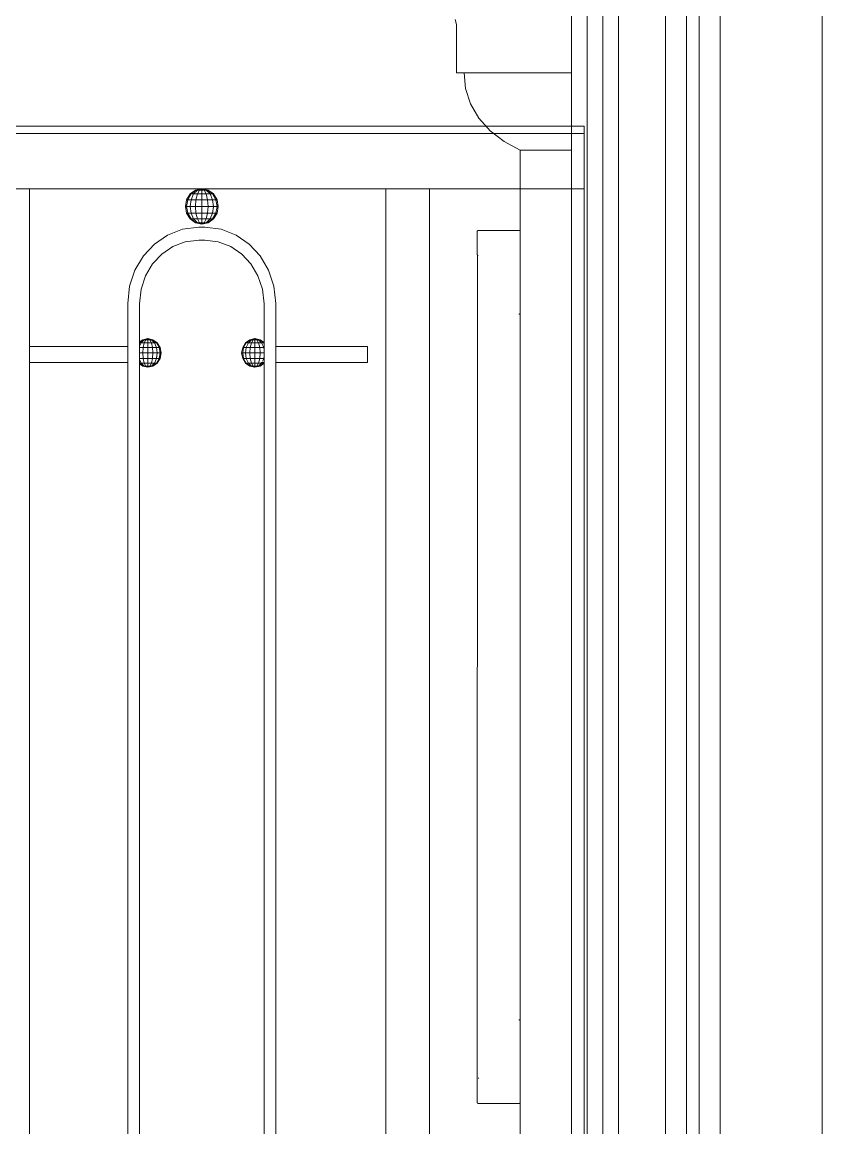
# Model space of a CAD drawing. Header units: millimetres. Extents: x 1832547 to 2001569, y -558009 to -417808.
# Drawn here: x 1918199 to 1918715, y -551646 to -550939 of the extents above; entities that cross this region are included whole.
import ezdxf

# ---------------------------------------------------------------- set-up
doc = ezdxf.new("R2010")
doc.units = ezdxf.units.MM
doc.header["$MEASUREMENT"] = 0
doc.layers.get('0').update_dxf_attribs({"linetype": 'CONTINUOUS'})
for name, color, linetype, lineweight in [('CA. HATCH', 250, 'CONTINUOUS', 9), ('CA.manh 08', 8, 'CONTINUOUS', 9), ('CA.thay 145', 145, 'CONTINUOUS', 18), ('CA_manh 08', 8, 'CONTINUOUS', 9)]:
    doc.layers.add(name, color=color, linetype=linetype, lineweight=lineweight)
doc.layers.add('H', color=250, linetype='CONTINUOUS')

# ---------------------------------------------------------------- blocks, each defined once
blk = doc.blocks.new('EG535')
at = {"layer": 'CA_manh 08'}
for p, q in [((1946714.98, -526450.22), (1948313.08, -526450.22)), ((1948313.08, -526454.8), (1946714.98, -526454.8)), ((1948214.46, -526490.22), (1947619.54, -526490.22)), ((1947949.52, -526490.22), (1947958.98, -526490.22)), ((1947958.98, -526590.99), (1947958.98, -526490.22)), ((1947958.98, -526490.22), (1948069, -526490.22)), ((1948061.56, -526493.53), (1948064.97, -526491.08)), ((1948062.13, -526493.53), (1948065.28, -526491.08)), ((1948063.74, -526493.53), (1948066.15, -526491.08)), ((1948064.97, -526491.08), (1948069, -526490.22)), ((1948065.28, -526491.08), (1948064.97, -526491.08)), ((1948065.28, -526491.08), (1948069, -526490.22)), ((1948066.15, -526491.08), (1948065.28, -526491.08)), ((1948066.15, -526491.08), (1948069, -526490.22)), ((1948067.46, -526491.08), (1948066.15, -526491.08)), ((1948066.15, -526493.53), (1948067.46, -526491.08)), ((1948067.46, -526491.08), (1948069, -526490.22)), ((1948069, -526491.08), (1948067.46, -526491.08)), ((1948069, -526490.22), (1948069, -526491.08)), ((1948070.54, -526491.08), (1948069, -526490.22)), ((1948071.84, -526491.08), (1948069, -526490.22)), ((1948072.71, -526491.08), (1948069, -526490.22)), ((1948073.02, -526491.08), (1948069, -526490.22)), ((1948069, -526490.22), (1948186.53, -526490.22)), ((1948069, -526491.08), (1948070.54, -526491.08)), ((1948069, -526491.08), (1948069, -526493.53)), ((1948070.54, -526491.08), (1948071.84, -526491.08)), ((1948071.84, -526493.53), (1948070.54, -526491.08)), ((1948071.84, -526491.08), (1948072.71, -526491.08)), ((1948074.25, -526493.53), (1948071.84, -526491.08)), ((1948072.71, -526491.08), (1948073.02, -526491.08)), ((1948075.87, -526493.53), (1948072.71, -526491.08)), ((1948076.43, -526493.53), (1948073.02, -526491.08)), ((1948076, -526490.22), (1948186.53, -526490.22)), ((1948186.53, -526490.22), (1948186.53, -526590.99)), ((1948186.53, -526490.22), (1948186.53, -527223.59)), ((1948214.46, -526490.22), (1948186.53, -526490.22)), ((1948214.46, -526490.22), (1948186.53, -526490.22)), ((1948214.46, -526590.22), (1948214.46, -526490.22)), ((1948214.46, -526590.22), (1948214.46, -526490.22)), ((1948214.46, -526490.22), (1948241.71, -526490.22)), ((1948241.71, -526490.22), (1948313.08, -526490.22)), ((1948058.48, -526501.52), (1948059.28, -526497.2)), ((1948059.28, -526497.2), (1948061.56, -526493.53)), ((1948059.28, -526497.2), (1948060.02, -526497.2)), ((1948059.28, -526501.52), (1948060.02, -526497.2)), ((1948060.02, -526497.2), (1948062.13, -526493.53)), ((1948060.02, -526497.2), (1948062.13, -526497.2)), ((1948061.56, -526493.53), (1948062.13, -526493.53)), ((1948061.56, -526501.52), (1948062.13, -526497.2)), ((1948062.13, -526493.53), (1948063.74, -526493.53)), ((1948062.13, -526497.2), (1948063.74, -526493.53)), ((1948062.13, -526497.2), (1948065.28, -526497.2)), ((1948063.74, -526493.53), (1948066.15, -526493.53)), ((1948064.97, -526501.52), (1948065.28, -526497.2)), ((1948065.28, -526497.2), (1948066.15, -526493.53)), ((1948065.28, -526497.2), (1948069, -526497.2)), ((1948066.15, -526493.53), (1948069, -526493.53)), ((1948069, -526493.53), (1948071.84, -526493.53)), ((1948069, -526493.53), (1948069, -526497.2)), ((1948069, -526497.2), (1948072.71, -526497.2)), ((1948069, -526497.2), (1948069, -526501.52)), ((1948071.84, -526493.53), (1948074.25, -526493.53)), ((1948072.71, -526497.2), (1948071.84, -526493.53)), ((1948072.71, -526497.2), (1948075.87, -526497.2)), ((1948073.02, -526501.52), (1948072.71, -526497.2)), ((1948074.25, -526493.53), (1948075.87, -526493.53)), ((1948075.87, -526497.2), (1948074.25, -526493.53)), ((1948075.87, -526493.53), (1948076.43, -526493.53)), ((1948077.97, -526497.2), (1948075.87, -526493.53)), ((1948075.87, -526497.2), (1948077.97, -526497.2)), ((1948076.43, -526501.52), (1948075.87, -526497.2)), ((1948078.71, -526497.2), (1948076.43, -526493.53)), ((1948077.97, -526497.2), (1948078.71, -526497.2)), ((1948078.71, -526501.52), (1948077.97, -526497.2)), ((1948079.51, -526501.52), (1948078.71, -526497.2)), ((1948058.48, -526501.52), (1948059.28, -526501.52)), ((1948059.28, -526505.84), (1948058.48, -526501.52)), ((1948059.28, -526501.52), (1948061.56, -526501.52)), ((1948060.02, -526505.84), (1948059.28, -526501.52)), ((1948059.28, -526505.84), (1948060.02, -526505.84)), ((1948061.56, -526509.51), (1948059.28, -526505.84)), ((1948060.02, -526505.84), (1948062.13, -526505.84)), ((1948062.13, -526509.51), (1948060.02, -526505.84)), ((1948061.56, -526501.52), (1948064.97, -526501.52)), ((1948062.13, -526505.84), (1948061.56, -526501.52)), ((1948062.13, -526505.84), (1948065.28, -526505.84)), ((1948063.74, -526509.51), (1948062.13, -526505.84)), ((1948064.97, -526501.52), (1948069, -526501.52)), ((1948065.28, -526505.84), (1948064.97, -526501.52)), ((1948065.28, -526505.84), (1948069, -526505.84)), ((1948066.15, -526509.51), (1948065.28, -526505.84)), ((1948069, -526501.52), (1948073.02, -526501.52)), ((1948069, -526501.52), (1948069, -526505.84)), ((1948069, -526505.84), (1948072.71, -526505.84)), ((1948069, -526505.84), (1948069, -526509.51)), ((1948071.84, -526509.51), (1948072.71, -526505.84)), ((1948072.71, -526505.84), (1948073.02, -526501.52)), ((1948072.71, -526505.84), (1948075.87, -526505.84)), ((1948073.02, -526501.52), (1948076.43, -526501.52)), ((1948074.25, -526509.51), (1948075.87, -526505.84)), ((1948075.87, -526505.84), (1948076.43, -526501.52)), ((1948075.87, -526505.84), (1948077.97, -526505.84)), ((1948075.87, -526509.51), (1948077.97, -526505.84)), ((1948076.43, -526501.52), (1948078.71, -526501.52)), ((1948076.43, -526509.51), (1948078.71, -526505.84)), ((1948077.97, -526505.84), (1948078.71, -526501.52)), ((1948077.97, -526505.84), (1948078.71, -526505.84)), ((1948078.71, -526501.52), (1948079.51, -526501.52)), ((1948078.71, -526505.84), (1948079.51, -526501.52)), ((1948061.56, -526509.51), (1948062.13, -526509.51)), ((1948064.97, -526511.96), (1948061.56, -526509.51)), ((1948062.13, -526509.51), (1948063.74, -526509.51)), ((1948065.28, -526511.96), (1948062.13, -526509.51)), ((1948063.74, -526509.51), (1948066.15, -526509.51)), ((1948066.15, -526511.96), (1948063.74, -526509.51)), ((1948065.28, -526511.96), (1948064.97, -526511.96)), ((1948069, -526512.82), (1948064.97, -526511.96)), ((1948065.28, -526511.96), (1948066.15, -526511.96)), ((1948069, -526512.82), (1948065.28, -526511.96)), ((1948066.15, -526509.51), (1948069, -526509.51)), ((1948067.46, -526511.96), (1948066.15, -526509.51)), ((1948066.15, -526511.96), (1948067.46, -526511.96)), ((1948069, -526512.82), (1948066.15, -526511.96)), ((1948067.46, -526511.96), (1948069, -526511.96)), ((1948069, -526512.82), (1948067.46, -526511.96)), ((1948069, -526509.51), (1948071.84, -526509.51)), ((1948069, -526509.51), (1948069, -526511.96)), ((1948069, -526511.96), (1948070.54, -526511.96)), ((1948069, -526512.82), (1948070.54, -526511.96)), ((1948069, -526511.96), (1948069, -526512.82)), ((1948069, -526512.82), (1948071.84, -526511.96)), ((1948069, -526512.82), (1948072.71, -526511.96)), ((1948069, -526512.82), (1948073.02, -526511.96)), ((1948070.54, -526511.96), (1948071.84, -526509.51)), ((1948070.54, -526511.96), (1948071.84, -526511.96)), ((1948071.84, -526509.51), (1948074.25, -526509.51)), ((1948071.84, -526511.96), (1948074.25, -526509.51)), ((1948071.84, -526511.96), (1948072.71, -526511.96)), ((1948072.71, -526511.96), (1948075.87, -526509.51)), ((1948072.71, -526511.96), (1948073.02, -526511.96)), ((1948073.02, -526511.96), (1948076.43, -526509.51)), ((1948074.25, -526509.51), (1948075.87, -526509.51)), ((1948075.87, -526509.51), (1948076.43, -526509.51)), ((1948038.71, -526525.57), (1948047.14, -526519.81)), ((1948047.14, -526519.81), (1948056.7, -526516.14)), ((1948056.7, -526516.14), (1948067.1, -526514.85)), ((1948067.1, -526514.85), (1948070.88, -526514.85)), ((1948070.88, -526514.85), (1948081.29, -526516.14)), ((1948081.29, -526516.14), (1948090.84, -526519.81)), ((1948090.84, -526519.81), (1948099.27, -526525.57)), ((1948031.68, -526533.13), (1948038.71, -526525.57)), ((1948050.49, -526527.12), (1948043.46, -526531.92)), ((1948058.46, -526524.05), (1948050.49, -526527.12)), ((1948067.13, -526522.98), (1948058.46, -526524.05)), ((1948070.85, -526522.98), (1948067.13, -526522.98)), ((1948079.53, -526524.05), (1948070.85, -526522.98)), ((1948087.5, -526527.12), (1948079.53, -526524.05)), ((1948094.53, -526531.92), (1948087.5, -526527.12)), ((1948099.27, -526525.57), (1948106.3, -526533.13)), ((1948026.32, -526542.18), (1948031.68, -526533.13)), ((1948043.46, -526531.92), (1948037.59, -526538.22)), ((1948100.39, -526538.22), (1948094.53, -526531.92)), ((1948106.3, -526533.13), (1948111.67, -526542.18)), ((1948037.59, -526538.22), (1948033.12, -526545.77)), ((1948104.87, -526545.78), (1948100.39, -526538.22)), ((1948022.9, -526552.44), (1948026.32, -526542.18)), ((1948033.12, -526545.77), (1948030.27, -526554.33)), ((1948107.72, -526554.33), (1948104.87, -526545.78)), ((1948111.67, -526542.18), (1948115.08, -526552.44)), ((1948021.7, -526563.62), (1948022.9, -526552.44)), ((1948030.27, -526554.33), (1948029.27, -526563.65)), ((1948108.72, -526563.65), (1948107.72, -526554.33)), ((1948115.08, -526552.44), (1948116.28, -526563.62)), ((1948021.7, -526563.62), (1948021.7, -526590.99)), ((1948029.27, -526588.1), (1948029.27, -526563.65)), ((1948108.72, -526563.65), (1948108.72, -526588.46)), ((1948116.28, -526590.99), (1948116.28, -526563.62)), ((1947958.98, -526590.99), (1948021.7, -526590.99)), ((1947958.98, -526590.99), (1947958.98, -526601.15)), ((1948021.7, -526590.99), (1948021.7, -526601.15)), ((1948029.27, -526588.1), (1948031.26, -526586.67)), ((1948029.27, -526588.41), (1948031.51, -526586.67)), ((1948029.27, -526588.41), (1948029.27, -526588.1)), ((1948029.27, -526588.41), (1948029.27, -526588.65)), ((1948029.27, -526588.65), (1948030.26, -526588.65)), ((1948029.27, -526590.91), (1948030.26, -526588.65)), ((1948029.27, -526588.65), (1948029.27, -526590.91)), ((1948029.27, -526590.91), (1948029.27, -526591.61)), ((1948029.27, -526591.61), (1948031.51, -526591.61)), ((1948029.27, -526591.61), (1948029.27, -526595.11)), ((1948030.26, -526588.65), (1948032.22, -526586.67)), ((1948030.26, -526588.65), (1948032.22, -526588.65)), ((1948031.26, -526586.67), (1948034.52, -526585.97)), ((1948031.26, -526586.67), (1948031.51, -526586.67)), ((1948031.26, -526595.11), (1948031.51, -526591.61)), ((1948031.51, -526586.67), (1948034.52, -526585.97)), ((1948031.51, -526586.67), (1948032.22, -526586.67)), ((1948031.51, -526591.61), (1948032.22, -526588.65)), ((1948031.51, -526591.61), (1948034.52, -526591.61)), ((1948032.22, -526586.67), (1948034.52, -526585.97)), ((1948032.22, -526586.67), (1948033.27, -526586.67)), ((1948032.22, -526588.65), (1948033.27, -526586.67)), ((1948032.22, -526588.65), (1948034.52, -526588.65)), ((1948033.27, -526586.67), (1948034.52, -526585.97)), ((1948034.52, -526586.67), (1948033.27, -526586.67)), ((1948034.52, -526585.97), (1948034.52, -526586.67)), ((1948035.77, -526586.67), (1948034.52, -526585.97)), ((1948036.82, -526586.67), (1948034.52, -526585.97)), ((1948037.53, -526586.67), (1948034.52, -526585.97)), ((1948037.78, -526586.67), (1948034.52, -526585.97)), ((1948034.52, -526586.67), (1948035.77, -526586.67)), ((1948034.52, -526586.67), (1948034.52, -526588.65)), ((1948034.52, -526588.65), (1948036.82, -526588.65)), ((1948034.52, -526588.65), (1948034.52, -526591.61)), ((1948034.52, -526591.61), (1948037.53, -526591.61)), ((1948034.52, -526591.61), (1948034.52, -526595.11)), ((1948035.77, -526586.67), (1948036.82, -526586.67)), ((1948036.82, -526588.65), (1948035.77, -526586.67)), ((1948036.82, -526586.67), (1948037.53, -526586.67)), ((1948038.78, -526588.65), (1948036.82, -526586.67)), ((1948036.82, -526588.65), (1948038.78, -526588.65)), ((1948037.53, -526591.61), (1948036.82, -526588.65)), ((1948037.53, -526586.67), (1948037.78, -526586.67)), ((1948040.08, -526588.65), (1948037.53, -526586.67)), ((1948037.53, -526591.61), (1948040.08, -526591.61)), ((1948037.78, -526595.11), (1948037.53, -526591.61)), ((1948040.54, -526588.65), (1948037.78, -526586.67)), ((1948038.78, -526588.65), (1948040.08, -526588.65)), ((1948040.08, -526591.61), (1948038.78, -526588.65)), ((1948040.08, -526588.65), (1948040.54, -526588.65)), ((1948041.78, -526591.61), (1948040.08, -526588.65)), ((1948040.08, -526591.61), (1948041.78, -526591.61)), ((1948040.54, -526595.11), (1948040.08, -526591.61)), ((1948042.38, -526591.61), (1948040.54, -526588.65)), ((1948041.78, -526591.61), (1948042.38, -526591.61)), ((1948042.38, -526595.11), (1948041.78, -526591.61)), ((1948043.03, -526595.11), (1948042.38, -526591.61)), ((1948094.45, -526595.11), (1948095.1, -526591.61)), ((1948095.1, -526591.61), (1948096.94, -526588.65)), ((1948095.1, -526591.61), (1948095.7, -526591.61)), ((1948095.1, -526595.11), (1948095.7, -526591.61)), ((1948095.7, -526591.61), (1948097.4, -526588.65)), ((1948095.7, -526591.61), (1948097.4, -526591.61)), ((1948096.94, -526588.65), (1948099.71, -526586.67)), ((1948097.4, -526588.65), (1948096.94, -526588.65)), ((1948096.94, -526595.11), (1948097.4, -526591.61)), ((1948097.4, -526588.65), (1948099.95, -526586.67)), ((1948097.4, -526588.65), (1948098.71, -526588.65)), ((1948097.4, -526591.61), (1948098.71, -526588.65)), ((1948097.4, -526591.61), (1948099.95, -526591.61)), ((1948098.71, -526588.65), (1948100.66, -526586.67)), ((1948098.71, -526588.65), (1948100.66, -526588.65)), ((1948099.71, -526586.67), (1948102.96, -526585.97)), ((1948099.71, -526586.67), (1948099.95, -526586.67)), ((1948099.71, -526595.11), (1948099.95, -526591.61)), ((1948099.95, -526586.67), (1948102.96, -526585.97)), ((1948099.95, -526586.67), (1948100.66, -526586.67)), ((1948099.95, -526591.61), (1948100.66, -526588.65)), ((1948099.95, -526591.61), (1948102.96, -526591.61)), ((1948100.66, -526586.67), (1948102.96, -526585.97)), ((1948100.66, -526586.67), (1948101.72, -526586.67)), ((1948100.66, -526588.65), (1948101.72, -526586.67)), ((1948100.66, -526588.65), (1948102.96, -526588.65)), ((1948101.72, -526586.67), (1948102.96, -526585.97)), ((1948102.96, -526586.67), (1948101.72, -526586.67)), ((1948102.96, -526585.97), (1948102.96, -526586.67)), ((1948104.21, -526586.67), (1948102.96, -526585.97)), ((1948105.27, -526586.67), (1948102.96, -526585.97)), ((1948105.97, -526586.67), (1948102.96, -526585.97)), ((1948106.22, -526586.67), (1948102.96, -526585.97)), ((1948102.96, -526586.67), (1948104.21, -526586.67)), ((1948102.96, -526586.67), (1948102.96, -526588.65)), ((1948102.96, -526588.65), (1948105.27, -526588.65)), ((1948102.96, -526588.65), (1948102.96, -526591.61)), ((1948102.96, -526591.61), (1948105.97, -526591.61)), ((1948102.96, -526591.61), (1948102.96, -526595.11)), ((1948104.21, -526586.67), (1948105.27, -526586.67)), ((1948105.27, -526588.65), (1948104.21, -526586.67)), ((1948105.27, -526586.67), (1948105.97, -526586.67)), ((1948107.22, -526588.65), (1948105.27, -526586.67)), ((1948105.27, -526588.65), (1948107.22, -526588.65)), ((1948105.97, -526591.61), (1948105.27, -526588.65)), ((1948105.97, -526586.67), (1948106.22, -526586.67)), ((1948108.52, -526588.65), (1948105.97, -526586.67)), ((1948105.97, -526591.61), (1948108.52, -526591.61)), ((1948106.22, -526595.11), (1948105.97, -526591.61)), ((1948108.72, -526588.46), (1948106.22, -526586.67)), ((1948107.22, -526588.65), (1948108.52, -526588.65)), ((1948108.52, -526591.61), (1948107.22, -526588.65)), ((1948108.52, -526588.65), (1948108.72, -526588.65)), ((1948108.72, -526588.98), (1948108.52, -526588.65)), ((1948108.52, -526591.61), (1948108.72, -526591.61)), ((1948108.72, -526593.09), (1948108.52, -526591.61)), ((1948108.6, -526590.99), (1948108.72, -526590.99)), ((1948108.72, -526588.65), (1948108.72, -526588.46)), ((1948108.72, -526588.98), (1948108.72, -526588.65)), ((1948108.72, -526590.99), (1948108.72, -526588.98)), ((1948108.72, -526591.61), (1948108.72, -526590.99)), ((1948108.72, -526593.09), (1948108.72, -526591.61)), ((1948116.28, -526590.99), (1948174.9, -526590.99)), ((1948116.28, -526590.99), (1948116.28, -526601.15)), ((1948174.9, -526590.99), (1948174.9, -526601.15)), ((1948186.53, -526601.15), (1948186.53, -526590.99)), ((1948214.46, -526590.22), (1948214.46, -526600.38)), ((1948214.46, -526590.22), (1948214.46, -526600.38)), ((1948029.27, -526595.11), (1948031.26, -526595.11)), ((1948029.27, -526595.11), (1948029.27, -526598.61)), ((1948029.27, -526598.61), (1948031.51, -526598.61)), ((1948029.27, -526598.61), (1948029.27, -526599.31)), ((1948031.26, -526595.11), (1948034.52, -526595.11)), ((1948031.51, -526598.61), (1948031.26, -526595.11)), ((1948031.51, -526598.61), (1948034.52, -526598.61)), ((1948032.22, -526601.58), (1948031.51, -526598.61)), ((1948034.52, -526595.11), (1948037.78, -526595.11)), ((1948034.52, -526595.11), (1948034.52, -526598.61)), ((1948034.52, -526598.61), (1948037.53, -526598.61)), ((1948034.52, -526598.61), (1948034.52, -526601.58)), ((1948036.82, -526601.58), (1948037.53, -526598.61)), ((1948037.53, -526598.61), (1948037.78, -526595.11)), ((1948037.53, -526598.61), (1948040.08, -526598.61)), ((1948037.78, -526595.11), (1948040.54, -526595.11)), ((1948038.78, -526601.58), (1948040.08, -526598.61)), ((1948040.08, -526598.61), (1948040.54, -526595.11)), ((1948040.08, -526598.61), (1948041.78, -526598.61)), ((1948040.08, -526601.58), (1948041.78, -526598.61)), ((1948040.54, -526595.11), (1948042.38, -526595.11)), ((1948040.54, -526601.58), (1948042.38, -526598.61)), ((1948041.78, -526598.61), (1948042.38, -526595.11)), ((1948041.78, -526598.61), (1948042.38, -526598.61)), ((1948042.38, -526595.11), (1948043.03, -526595.11)), ((1948042.38, -526598.61), (1948043.03, -526595.11)), ((1948094.45, -526595.11), (1948095.1, -526595.11)), ((1948095.1, -526598.61), (1948094.45, -526595.11)), ((1948095.1, -526595.11), (1948096.94, -526595.11)), ((1948095.7, -526598.61), (1948095.1, -526595.11)), ((1948095.1, -526598.61), (1948095.7, -526598.61)), ((1948096.94, -526601.58), (1948095.1, -526598.61)), ((1948095.7, -526598.61), (1948097.4, -526598.61)), ((1948097.4, -526601.58), (1948095.7, -526598.61)), ((1948096.94, -526595.11), (1948099.71, -526595.11)), ((1948097.4, -526598.61), (1948096.94, -526595.11)), ((1948097.4, -526598.61), (1948099.95, -526598.61)), ((1948098.71, -526601.58), (1948097.4, -526598.61)), ((1948099.71, -526595.11), (1948102.96, -526595.11)), ((1948099.95, -526598.61), (1948099.71, -526595.11)), ((1948099.95, -526598.61), (1948102.96, -526598.61)), ((1948100.66, -526601.58), (1948099.95, -526598.61)), ((1948102.96, -526595.11), (1948106.22, -526595.11)), ((1948102.96, -526595.11), (1948102.96, -526598.61)), ((1948102.96, -526598.61), (1948105.97, -526598.61)), ((1948102.96, -526598.61), (1948102.96, -526601.58)), ((1948105.27, -526601.58), (1948105.97, -526598.61)), ((1948105.97, -526598.61), (1948106.22, -526595.11)), ((1948105.97, -526598.61), (1948108.52, -526598.61)), ((1948106.22, -526595.11), (1948108.72, -526595.11)), ((1948107.73, -526600.42), (1948108.52, -526598.61)), ((1948108.52, -526598.61), (1948108.72, -526597.14)), ((1948108.52, -526598.61), (1948108.72, -526598.61)), ((1948108.72, -526595.11), (1948108.72, -526593.09)), ((1948108.72, -526597.14), (1948108.72, -526595.11)), ((1948108.72, -526598.61), (1948108.72, -526597.14)), ((1948108.72, -526601.15), (1948108.72, -526598.61)), ((1948021.7, -526601.15), (1947958.98, -526601.15)), ((1947958.98, -527113.43), (1947958.98, -526601.15)), ((1948021.7, -526601.15), (1948021.7, -527113.43)), ((1948030.26, -526601.58), (1948029.27, -526599.31)), ((1948029.27, -526599.31), (1948029.27, -526601.58)), ((1948029.27, -526601.58), (1948030.26, -526601.58)), ((1948029.27, -526601.58), (1948029.27, -526601.82)), ((1948031.51, -526603.56), (1948029.27, -526601.82)), ((1948029.27, -526602.13), (1948029.27, -526601.82)), ((1948031.26, -526603.56), (1948029.27, -526602.13)), ((1948029.27, -526602.13), (1948029.27, -527118.32)), ((1948030.26, -526601.58), (1948032.22, -526601.58)), ((1948032.22, -526603.56), (1948030.26, -526601.58)), ((1948031.51, -526603.56), (1948031.26, -526603.56)), ((1948034.52, -526604.26), (1948031.26, -526603.56)), ((1948031.51, -526603.56), (1948032.22, -526603.56)), ((1948034.52, -526604.26), (1948031.51, -526603.56)), ((1948032.22, -526601.58), (1948034.52, -526601.58)), ((1948033.27, -526603.56), (1948032.22, -526601.58)), ((1948032.22, -526603.56), (1948033.27, -526603.56)), ((1948034.52, -526604.26), (1948032.22, -526603.56)), ((1948033.27, -526603.56), (1948034.52, -526603.56)), ((1948034.52, -526604.26), (1948033.27, -526603.56)), ((1948034.52, -526601.58), (1948036.82, -526601.58)), ((1948034.52, -526601.58), (1948034.52, -526603.56)), ((1948034.52, -526603.56), (1948035.77, -526603.56)), ((1948034.52, -526604.26), (1948035.77, -526603.56)), ((1948034.52, -526603.56), (1948034.52, -526604.26)), ((1948034.52, -526604.26), (1948036.82, -526603.56)), ((1948034.52, -526604.26), (1948037.53, -526603.56)), ((1948034.52, -526604.26), (1948037.78, -526603.56)), ((1948035.77, -526603.56), (1948036.82, -526601.58)), ((1948035.77, -526603.56), (1948036.82, -526603.56)), ((1948036.82, -526601.58), (1948038.78, -526601.58)), ((1948036.82, -526603.56), (1948038.78, -526601.58)), ((1948036.82, -526603.56), (1948037.53, -526603.56)), ((1948037.53, -526603.56), (1948040.08, -526601.58)), ((1948037.53, -526603.56), (1948037.78, -526603.56)), ((1948037.78, -526603.56), (1948040.54, -526601.58)), ((1948038.78, -526601.58), (1948040.08, -526601.58)), ((1948040.08, -526601.58), (1948040.54, -526601.58)), ((1948096.94, -526601.58), (1948097.4, -526601.58)), ((1948099.71, -526603.56), (1948096.94, -526601.58)), ((1948097.4, -526601.58), (1948098.71, -526601.58)), ((1948099.95, -526603.56), (1948097.4, -526601.58)), ((1948098.71, -526601.58), (1948100.66, -526601.58)), ((1948100.66, -526603.56), (1948098.71, -526601.58)), ((1948099.95, -526603.56), (1948099.71, -526603.56)), ((1948102.96, -526604.26), (1948099.71, -526603.56)), ((1948099.95, -526603.56), (1948100.66, -526603.56)), ((1948102.96, -526604.26), (1948099.95, -526603.56)), ((1948100.66, -526601.58), (1948102.96, -526601.58)), ((1948101.72, -526603.56), (1948100.66, -526601.58)), ((1948100.66, -526603.56), (1948101.72, -526603.56)), ((1948102.96, -526604.26), (1948100.66, -526603.56)), ((1948101.72, -526603.56), (1948102.96, -526603.56)), ((1948102.96, -526604.26), (1948101.72, -526603.56)), ((1948102.96, -526601.58), (1948105.27, -526601.58)), ((1948102.96, -526601.58), (1948102.96, -526603.56)), ((1948102.96, -526603.56), (1948104.21, -526603.56)), ((1948102.96, -526604.26), (1948104.21, -526603.56)), ((1948102.96, -526603.56), (1948102.96, -526604.26)), ((1948102.96, -526604.26), (1948105.27, -526603.56)), ((1948102.96, -526604.26), (1948105.97, -526603.56)), ((1948102.96, -526604.26), (1948106.22, -526603.56)), ((1948104.21, -526603.56), (1948105.27, -526601.58)), ((1948104.21, -526603.56), (1948105.27, -526603.56)), ((1948105.27, -526601.58), (1948107.22, -526601.58)), ((1948105.27, -526603.56), (1948107.22, -526601.58)), ((1948105.27, -526603.56), (1948105.97, -526603.56)), ((1948105.97, -526603.56), (1948108.52, -526601.58)), ((1948105.97, -526603.56), (1948106.22, -526603.56)), ((1948106.22, -526603.56), (1948108.72, -526601.77)), ((1948107.41, -526601.15), (1948106.92, -526601.15)), ((1948107.22, -526601.58), (1948107.41, -526601.15)), ((1948107.22, -526601.58), (1948108.52, -526601.58)), ((1948108.72, -526601.15), (1948107.41, -526601.15)), ((1948108.52, -526601.58), (1948108.72, -526601.24)), ((1948108.52, -526601.58), (1948108.72, -526601.58)), ((1948108.72, -526601.24), (1948108.72, -526601.15)), ((1948108.72, -526601.58), (1948108.72, -526601.24)), ((1948108.72, -526601.77), (1948108.72, -526601.58)), ((1948108.72, -526601.77), (1948108.72, -527111.66)), ((1948116.28, -527113.43), (1948116.28, -526601.15)), ((1948174.9, -526601.15), (1948116.28, -526601.15)), ((1948186.53, -526601.15), (1948186.53, -527113.43)), ((1948214.46, -527113.43), (1948214.46, -526600.38)), ((1948214.46, -527113.43), (1948214.46, -526600.38))]:
    blk.add_line(p, q, dxfattribs=at)
blk = doc.blocks.new('*U461')
for p, q in [((0, 0), (0, 2730)), ((65, 70), (65, 2675)), ((100, 70), (100, 2675))]:
    blk.add_line(p, q)
at = {"color": 8}
blk.add_lwpolyline([(86.5, 60), (78.5, 60), (78.5, 2685), (86.5, 2685)], close=True, dxfattribs=at)

msp = doc.modelspace()

# ---------------------------------------------------------------- hatches: boundary and pattern name
at = {"layer": 'H'}
h = msp.add_hatch(dxfattribs=at)
h.set_pattern_fill('ANSI31', color=256, scale=250, style=0)
h.paths.add_polyline_path([(1928169.95, -551249.24), (1928389.95, -551249.24), (1928389.95, -551899.24), (1928169.95, -551899.24)])
h.paths.add_polyline_path([(1928549.95, -551169.24), (1928494.95, -551169.24), (1928494.95, -551249.24), (1928389.95, -551249.24), (1928389.95, -551309.24), (1928449.95, -551309.24), (1928499.95, -551309.24), (1928499.95, -551279.24), (1928505.93, -551275.51), (1928511.56, -551271.26), (1928516.79, -551266.52), (1928521.56, -551261.33), (1928525.85, -551255.73), (1928529.63, -551249.77), (1928532.85, -551243.5), (1928535.49, -551236.96), (1928537.54, -551230.21), (1928538.97, -551223.3), (1928539.77, -551216.29), (1928539.95, -551209.24), (1928549.95, -551209.24)])
h.paths.add_polyline_path([(1928429.95, -551119.24), (1928419.95, -551119.24), (1928419.95, -551099.24), (1928389.95, -551099.24), (1928389.95, -551169.24), (1928439.95, -551169.24), (1928439.95, -551149.24), (1928429.95, -551149.24)])
h.paths.add_polyline_path([(1928169.95, -547549.24), (1928389.95, -547549.24), (1928389.95, -548199.24), (1928169.95, -548199.24)])
h.paths.add_polyline_path([(1928429.95, -547419.24), (1928419.95, -547419.24), (1928419.95, -547399.24), (1928389.95, -547399.24), (1928389.95, -547469.24), (1928439.95, -547469.24), (1928439.95, -547449.24), (1928429.95, -547449.24)])
h.paths.add_polyline_path([(1928549.95, -547469.24), (1928494.95, -547469.24), (1928494.95, -547549.24), (1928389.95, -547549.24), (1928389.95, -547609.24), (1928449.95, -547609.24), (1928499.95, -547609.24), (1928499.95, -547579.24), (1928505.93, -547575.51), (1928511.56, -547571.26), (1928516.79, -547566.52), (1928521.56, -547561.33), (1928525.85, -547555.73), (1928529.63, -547549.77), (1928532.85, -547543.5), (1928535.49, -547536.96), (1928537.54, -547530.21), (1928538.97, -547523.3), (1928539.77, -547516.29), (1928539.95, -547509.24), (1928549.95, -547509.24)])
h.paths.add_polyline_path([(1928519.95, -548909.24), (1928389.95, -548909.24), (1928389.95, -548984.24), (1928454.95, -548984.24), (1928454.95, -549034.24), (1928389.95, -549034.24), (1928389.95, -549119.24), (1928419.95, -549119.24), (1928419.95, -549099.24), (1928429.95, -549099.24), (1928429.95, -549069.24), (1928439.95, -549069.24), (1928439.95, -549049.24), (1928459.95, -549049.24), (1928469.95, -549049.24), (1928469.95, -549019.24), (1928475.93, -549015.51), (1928481.56, -549011.26), (1928486.79, -549006.52), (1928491.56, -549001.33), (1928495.85, -548995.73), (1928499.63, -548989.77), (1928502.85, -548983.5), (1928505.49, -548976.96), (1928507.54, -548970.21), (1928508.97, -548963.3), (1928509.77, -548956.29), (1928509.95, -548949.24), (1928519.95, -548949.24)])
h.paths.add_polyline_path([(1928169.95, -548599.24), (1928389.95, -548599.24), (1928389.95, -548984.24), (1928169.95, -548984.24)])
h.paths.add_polyline_path([(1928519.95, -545209.24), (1928389.95, -545209.24), (1928389.95, -545284.24), (1928454.95, -545284.24), (1928454.95, -545334.24), (1928389.95, -545334.24), (1928389.95, -545419.24), (1928419.95, -545419.24), (1928419.95, -545399.24), (1928429.95, -545399.24), (1928429.95, -545369.24), (1928439.95, -545369.24), (1928439.95, -545349.24), (1928459.95, -545349.24), (1928469.95, -545349.24), (1928469.95, -545319.24), (1928475.93, -545315.51), (1928481.56, -545311.26), (1928486.79, -545306.52), (1928491.56, -545301.33), (1928495.85, -545295.73), (1928499.63, -545289.77), (1928502.85, -545283.5), (1928505.49, -545276.96), (1928507.54, -545270.21), (1928508.97, -545263.3), (1928509.77, -545256.29), (1928509.95, -545249.24), (1928519.95, -545249.24)])
h.paths.add_polyline_path([(1928169.95, -544976.05), (1928389.95, -544976.05), (1928389.95, -545284.24), (1928169.95, -545284.24)])
edge = h.paths.add_edge_path()
edge.add_line((1926914.96, -541609.26), (1927024.91, -541609.26))
edge.add_line((1927024.91, -541609.26), (1927134.86, -541609.26))
edge.add_line((1927134.86, -541609.26), (1927134.86, -541649.26))
edge.add_line((1927134.86, -541649.26), (1927099.82, -541649.26))
edge.add_line((1927099.82, -541649.26), (1927099.82, -541674.26))
edge.add_line((1927099.82, -541674.26), (1927084.83, -541674.26))
edge.add_line((1927084.83, -541674.26), (1927084.83, -541704.26))
edge.add_arc((1927469.4, -542085.72), 541.67, 135.23301, 145.96627)
edge.add_arc((1927335.16, -541979.99), 371.46, 147.89348, 165.8597)
edge.add_line((1926974.96, -541889.24), (1926939.96, -541889.24))
edge.add_line((1926939.96, -541889.24), (1926939.96, -541924.24))
edge.add_line((1926939.96, -541924.24), (1926914.96, -541924.24))
edge.add_line((1926914.96, -541924.24), (1926914.96, -541609.26))
edge = h.paths.add_edge_path()
edge.add_line((1917974.83, -541609.25), (1917864.89, -541609.25))
edge.add_line((1917864.89, -541609.25), (1917754.94, -541609.25))
edge.add_line((1917754.94, -541609.25), (1917754.94, -541649.25))
edge.add_line((1917754.94, -541649.25), (1917789.97, -541649.25))
edge.add_line((1917789.97, -541649.25), (1917789.97, -541674.25))
edge.add_line((1917789.97, -541674.25), (1917804.97, -541674.25))
edge.add_line((1917804.97, -541674.25), (1917804.97, -541704.25))
edge.add_arc((1917420.39, -542085.71), 541.67, 34.03373, 44.76699, ccw=False)
edge.add_arc((1917554.63, -541979.98), 371.46, 14.1403, 32.10652, ccw=False)
edge.add_line((1917914.83, -541889.23), (1917949.83, -541889.23))
edge.add_line((1917949.83, -541889.23), (1917949.83, -541924.23))
edge.add_line((1917949.83, -541924.23), (1917974.83, -541924.23))
edge.add_line((1917974.83, -541924.23), (1917974.83, -541609.25))
h.paths.add_polyline_path([(1918829.83, -544999.23), (1918609.83, -544999.23), (1918609.83, -545284.24), (1918829.83, -545284.24)])
h.paths.add_polyline_path([(1918479.83, -545209.24), (1918609.83, -545209.24), (1918609.83, -545284.24), (1918544.83, -545284.24), (1918544.83, -545334.24), (1918609.83, -545334.24), (1918609.83, -545419.24), (1918579.83, -545419.24), (1918579.83, -545399.24), (1918569.83, -545399.24), (1918569.83, -545369.24), (1918559.83, -545369.24), (1918559.83, -545349.24), (1918539.83, -545349.24), (1918529.83, -545349.24), (1918529.83, -545319.24), (1918523.85, -545315.51), (1918518.22, -545311.26), (1918512.99, -545306.52), (1918508.22, -545301.33), (1918503.93, -545295.73), (1918500.15, -545289.77), (1918496.93, -545283.5), (1918494.29, -545276.96), (1918492.24, -545270.21), (1918490.81, -545263.3), (1918490.01, -545256.29), (1918489.83, -545249.24), (1918479.83, -545249.24)])
h.paths.add_polyline_path([(1918609.83, -548984.24), (1918829.83, -548984.24), (1918829.83, -548599.24), (1918609.83, -548599.24)])
h.paths.add_polyline_path([(1918479.83, -548909.24), (1918609.83, -548909.24), (1918609.83, -548984.24), (1918544.83, -548984.24), (1918544.83, -549034.24), (1918609.83, -549034.24), (1918609.83, -549119.24), (1918579.83, -549119.24), (1918579.83, -549099.24), (1918569.83, -549099.24), (1918569.83, -549069.24), (1918559.83, -549069.24), (1918559.83, -549049.24), (1918539.83, -549049.24), (1918529.83, -549049.24), (1918529.83, -549019.24), (1918523.85, -549015.51), (1918518.22, -549011.26), (1918512.99, -549006.52), (1918508.22, -549001.33), (1918503.93, -548995.73), (1918500.15, -548989.77), (1918496.93, -548983.5), (1918494.29, -548976.96), (1918492.24, -548970.21), (1918490.81, -548963.3), (1918490.01, -548956.29), (1918489.83, -548949.24), (1918479.83, -548949.24)])
h.paths.add_polyline_path([(1929090.07, -544779.89), (1929089.95, -544780.02), (1929089.95, -544780.04)])

# ---------------------------------------------------------------- linework, layer by layer
at = {"layer": 'CA. HATCH'}
for p, q in [((1918569.83, -551949.24), (1918569.83, -549099.24)), ((1918579.83, -551949.24), (1918579.83, -549119.24)), ((1918549.83, -549149.24), (1918549.83, -551949.24)), ((1918559.83, -549149.24), (1918559.83, -551949.24))]:
    msp.add_line(p, q, dxfattribs=at)
msp.add_lwpolyline([(1918609.83, -549119.24), (1918609.83, -551099.24)], dxfattribs=at)
at = {"layer": 'CA.manh 08'}
msp.add_lwpolyline([(1918557.83, -551005.88), (1918557.83, -551949.24)], dxfattribs=at)
msp.add_lwpolyline([(1918431.28, -551045.88), (1918459.21, -551045.88), (1918459.21, -551949.24), (1918431.28, -551949.24)], close=True, dxfattribs=at)
at = {"layer": 'CA.thay 145'}
for p, q in [((1918476.33, -550940.94), (1918475.57, -550937.79)), ((1918476.33, -550971.78), (1918476.33, -550940.94)), ((1918476.33, -550971.78), (1918481.27, -550971.78)), ((1918482.21, -550981.87), (1918481.27, -550971.78)), ((1918485.38, -550991.64), (1918482.21, -550981.87)), ((1918490.67, -551000.75), (1918485.38, -550991.64)), ((1918497.91, -551008.88), (1918490.67, -551000.75)), ((1918506.84, -551015.76), (1918497.91, -551008.88)), ((1918517.15, -551021.14), (1918506.84, -551015.76)), ((1918517.07, -551072.95), (1918517.15, -551021.14)), ((1918517.15, -551021.14), (1918549.83, -551021.14)), ((1918489.63, -551073.26), (1918489.64, -551073.15)), ((1918489.63, -551087.84), (1918489.63, -551073.26)), ((1918489.64, -551073.15), (1918489.66, -551073.05)), ((1918489.66, -551073.05), (1918489.7, -551072.95)), ((1918489.7, -551072.95), (1918489.76, -551072.85)), ((1918489.76, -551072.85), (1918489.83, -551072.76)), ((1918489.83, -551072.76), (1918489.92, -551072.68)), ((1918489.92, -551072.68), (1918490.02, -551072.61)), ((1918490.02, -551072.61), (1918490.12, -551072.55)), ((1918490.12, -551072.55), (1918490.24, -551072.5)), ((1918490.24, -551072.5), (1918490.36, -551072.47)), ((1918490.36, -551072.47), (1918490.49, -551072.45)), ((1918490.49, -551072.45), (1918490.62, -551072.44)), ((1918490.62, -551072.44), (1918516.16, -551072.44)), ((1918516.16, -551072.44), (1918516.29, -551072.45)), ((1918516.29, -551072.45), (1918516.41, -551072.47)), ((1918516.41, -551072.47), (1918516.54, -551072.5)), ((1918516.54, -551072.5), (1918516.65, -551072.55)), ((1918516.65, -551072.55), (1918516.76, -551072.61)), ((1918516.76, -551072.61), (1918516.86, -551072.68)), ((1918516.86, -551072.68), (1918516.94, -551072.76)), ((1918516.94, -551072.76), (1918517.02, -551072.85)), ((1918517.02, -551072.85), (1918517.07, -551072.95)), ((1918517.07, -551072.95), (1918517.11, -551073.05)), ((1918517.11, -551073.05), (1918517.14, -551073.15)), ((1918517.14, -551073.15), (1918517.15, -551073.26)), ((1918517.15, -551073.26), (1918517.15, -551125.17)), ((1918489.63, -551087.92), (1918489.63, -551087.84)), ((1918489.65, -551088), (1918489.63, -551087.92)), ((1918489.67, -551088.08), (1918489.65, -551088)), ((1918489.71, -551088.16), (1918489.66, -551614.87)), ((1918489.71, -551088.16), (1918489.67, -551088.08)), ((1918489.76, -551088.24), (1918489.71, -551088.16)), ((1918489.81, -551088.31), (1918489.76, -551088.24)), ((1918489.87, -551088.38), (1918489.81, -551088.31)), ((1918489.94, -551088.44), (1918489.87, -551088.38)), ((1918490.02, -551088.49), (1918489.94, -551088.44)), ((1918490.1, -551088.54), (1918490.02, -551088.49)), ((1918490.19, -551088.58), (1918490.1, -551088.54)), ((1918490.24, -551088.59), (1918490.19, -551088.58)), ((1918516.29, -551125.98), (1918516.16, -551125.99)), ((1918516.41, -551125.96), (1918516.29, -551125.98)), ((1918516.54, -551125.93), (1918516.41, -551125.96)), ((1918516.65, -551125.88), (1918516.54, -551125.93)), ((1918516.76, -551125.82), (1918516.65, -551125.88)), ((1918516.86, -551125.75), (1918516.76, -551125.82)), ((1918516.94, -551125.67), (1918516.86, -551125.75)), ((1918517.02, -551125.58), (1918516.94, -551125.67)), ((1918517.11, -551125.38), (1918517.07, -551125.48)), ((1918517.07, -551125.48), (1918517.07, -551577.44)), ((1918517.14, -551125.27), (1918517.11, -551125.38)), ((1918517.15, -551125.17), (1918517.14, -551125.27)), ((1918516.29, -551576.94), (1918516.16, -551576.93)), ((1918516.41, -551576.96), (1918516.29, -551576.94)), ((1918516.54, -551576.99), (1918516.41, -551576.96)), ((1918516.65, -551577.04), (1918516.54, -551576.99)), ((1918516.76, -551577.1), (1918516.65, -551577.04)), ((1918516.86, -551577.17), (1918516.76, -551577.1)), ((1918516.94, -551577.25), (1918516.86, -551577.17)), ((1918517.02, -551577.34), (1918516.94, -551577.25)), ((1918517.11, -551577.54), (1918517.07, -551577.44)), ((1918517.14, -551577.64), (1918517.11, -551577.54)), ((1918517.15, -551577.75), (1918517.14, -551577.64)), ((1918517.15, -551577.75), (1918517.15, -551629.66)), ((1918489.65, -551614.91), (1918489.63, -551615)), ((1918489.66, -551614.87), (1918489.65, -551614.91)), ((1918490.24, -551614.32), (1918490.62, -551614.19)), ((1918489.63, -551615), (1918489.63, -551615.08)), ((1918489.63, -551629.66), (1918489.63, -551615.08)), ((1918489.63, -551629.66), (1918489.64, -551629.76)), ((1918489.64, -551629.76), (1918489.66, -551629.87)), ((1918489.66, -551629.87), (1918489.7, -551629.97)), ((1918489.7, -551629.97), (1918489.76, -551630.07)), ((1918489.76, -551630.07), (1918489.83, -551630.16)), ((1918489.83, -551630.16), (1918489.92, -551630.24)), ((1918489.92, -551630.24), (1918490.02, -551630.31)), ((1918490.02, -551630.31), (1918490.12, -551630.37)), ((1918490.12, -551630.37), (1918490.24, -551630.42)), ((1918490.24, -551630.42), (1918490.36, -551630.45)), ((1918490.36, -551630.45), (1918490.49, -551630.47)), ((1918490.49, -551630.47), (1918490.62, -551630.48)), ((1918490.62, -551630.48), (1918516.16, -551630.48)), ((1918516.16, -551630.48), (1918516.29, -551630.47)), ((1918516.29, -551630.47), (1918516.41, -551630.45)), ((1918516.41, -551630.45), (1918516.54, -551630.42)), ((1918516.54, -551630.42), (1918516.65, -551630.37)), ((1918516.65, -551630.37), (1918516.76, -551630.31)), ((1918516.76, -551630.31), (1918516.86, -551630.24)), ((1918516.86, -551630.24), (1918516.94, -551630.16)), ((1918516.94, -551630.16), (1918517.02, -551630.07)), ((1918517.02, -551630.07), (1918517.07, -551629.97)), ((1918517.07, -551629.97), (1918517.11, -551629.87)), ((1918517.15, -551714.16), (1918517.07, -551629.97)), ((1918517.11, -551629.87), (1918517.14, -551629.76)), ((1918517.14, -551629.76), (1918517.15, -551629.66))]:
    msp.add_line(p, q, dxfattribs=at)
msp.add_lwpolyline([(1918609.83, -548549.24), (1918609.83, -551899.24)], dxfattribs=at)
at = {"layer": 'CA_manh 08'}
msp.add_line((1918481.27, -550971.78), (1918549.83, -550971.78), dxfattribs=at)

# ---------------------------------------------------------------- block references
at = {"layer": 'CA.manh 08'}
msp.add_blockref('EG535', (-29755.25, -24555.65), dxfattribs=at)
at = {"layer": 'CA.thay 145', "xscale": -1}
msp.add_blockref('*U461', (1918709.83, -551899.24), dxfattribs=at)

doc.saveas('drawing.dxf')
